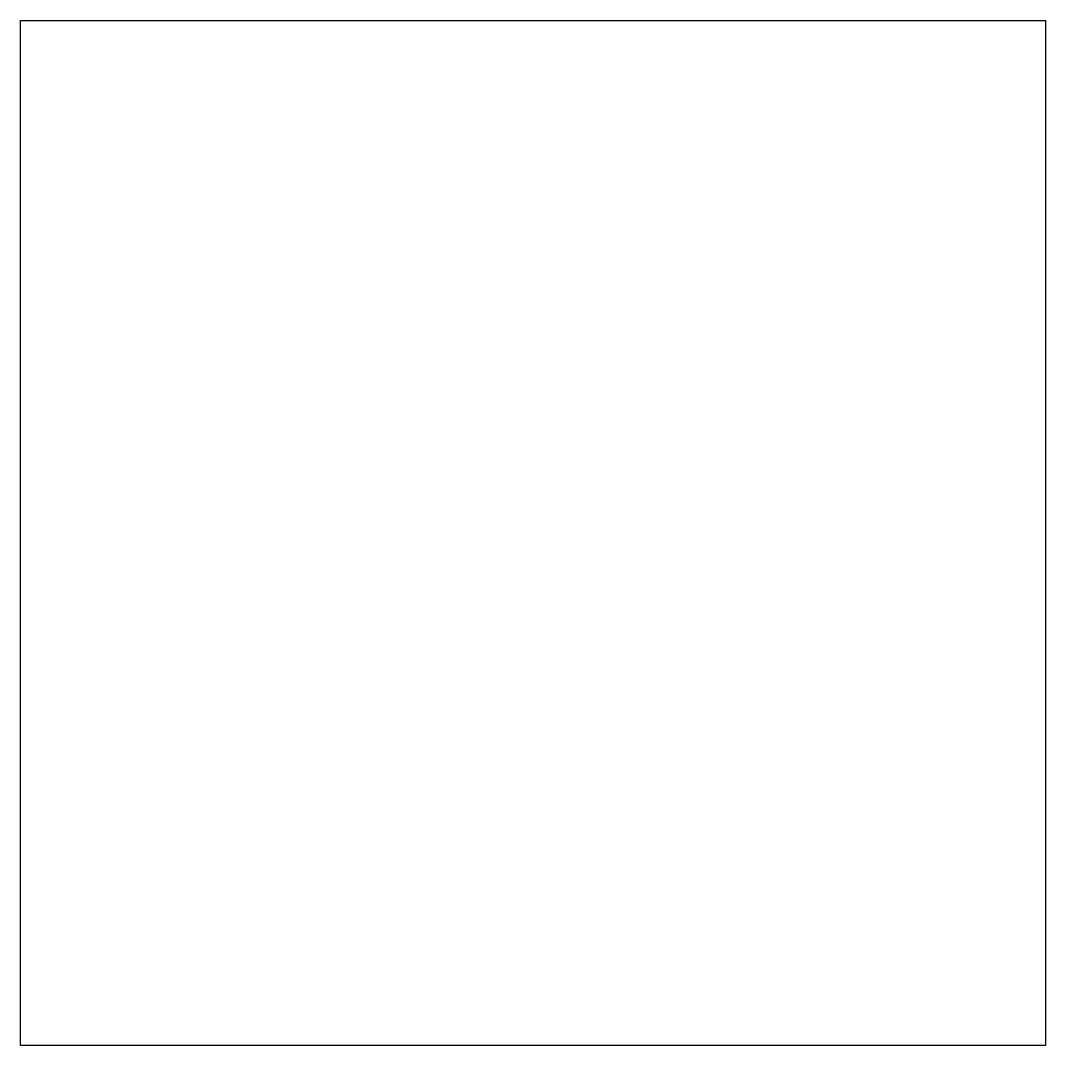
# Model space of a CAD drawing. Header units: millimetres. Extents: x 0 to 65, y 0 to 65.
import ezdxf

# ---------------------------------------------------------------- set-up
doc = ezdxf.new("R2010")
doc.units = ezdxf.units.MM

msp = doc.modelspace()

# ---------------------------------------------------------------- linework, layer by layer
at = {"layer": 'STOCK_OUTLINE'}
msp.add_lwpolyline([(0, 65), (65, 65), (65, 0), (0, 0)], close=True, dxfattribs=at)

doc.saveas('drawing.dxf')
